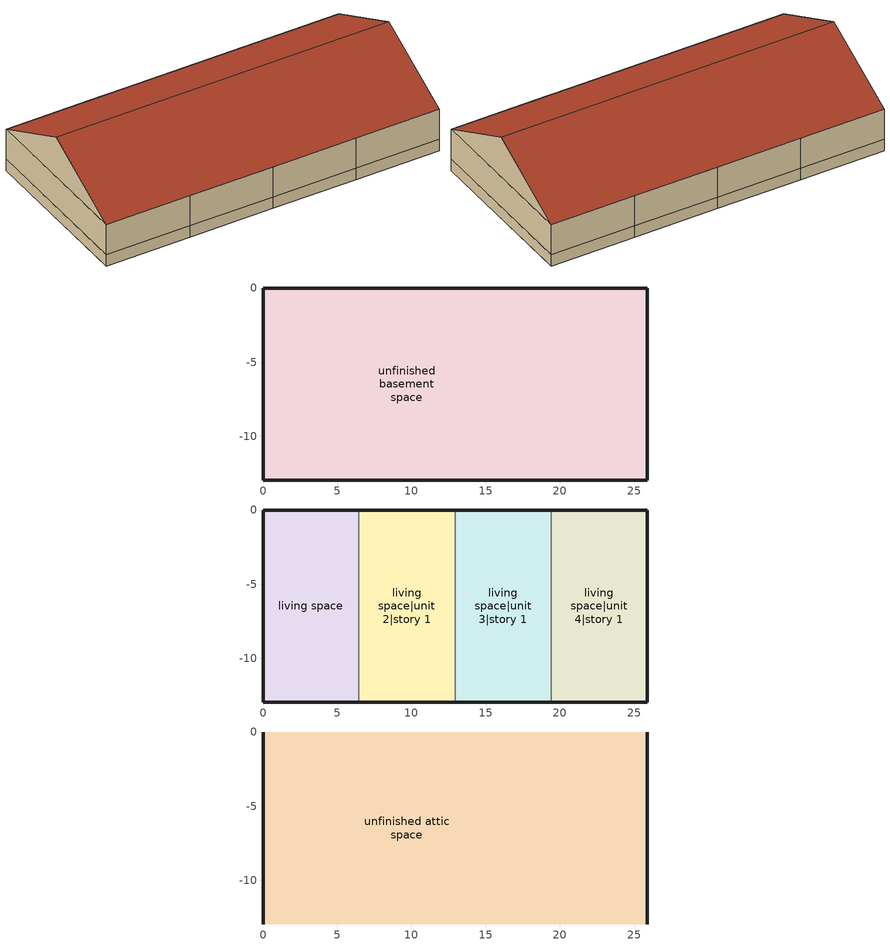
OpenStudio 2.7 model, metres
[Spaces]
unfinished basement space
 floor foundation: 0,-12.93 0,0 6.47,0 6.47,-12.93 z-0.91; 6.47,-12.93 6.47,0 12.93,0 12.93,-12.93 z-0.91; 12.93,-12.93 12.93,0 19.4,0 19.4,-12.93 z-0.91; 19.4,-12.93 19.4,0 25.86,0 25.86,-12.93 z-0.91
 wall foundation: 0,0 0,-12.93 6.47,-12.93 12.93,-12.93 19.4,-12.93 25.86,-12.93 25.86,0 19.4,0 12.93,0 6.47,0 0,0 z-0.91:0
living space
 floor to unfinished basement space: 0,-12.93 0,0 6.47,0 6.47,-12.93 z0
 wall outside: 6.47,0 0,0 0,-12.93 6.47,-12.93 z0:2.44
 wall to living space|unit 2|story 1: 6.47,-12.93 6.47,0 z0:2.44
living space|unit 2|story 1
 floor to unfinished basement space: 6.47,-12.93 6.47,0 12.93,0 12.93,-12.93 z0
 wall outside: 12.93,0 6.47,0 / 6.47,-12.93 12.93,-12.93 z0:2.44
 wall to living space|unit 3|story 1: 12.93,-12.93 12.93,0 z0:2.44
living space|unit 3|story 1
 floor to unfinished basement space: 12.93,-12.93 12.93,0 19.4,0 19.4,-12.93 z0
 wall outside: 19.4,0 12.93,0 / 12.93,-12.93 19.4,-12.93 z0:2.44
 wall to living space|unit 4|story 1: 19.4,-12.93 19.4,0 z0:2.44
living space|unit 4|story 1
 floor to unfinished basement space: 19.4,-12.93 19.4,0 25.86,0 25.86,-12.93 z0
 wall outside: 19.4,-12.93 25.86,-12.93 25.86,0 19.4,0 z0:2.44
unfinished attic space
 floor to living space: 6.47,0 6.47,-12.93 0,-12.93 0,0 z2.44
 floor to living space|unit 2|story 1: 12.93,0 12.93,-12.93 6.47,-12.93 6.47,0 z2.44
 floor to living space|unit 4|story 1: 25.86,0 25.86,-12.93 19.4,-12.93 19.4,0 z2.44
 floor to living space|unit 3|story 1: 19.4,0 19.4,-12.93 12.93,-12.93 12.93,0 z2.44
 wall outside: 0,-6.47,5.67 0,0,2.44 0,-12.93,2.44; 25.86,-6.47,5.67 25.86,-12.93,2.44 25.86,0,2.44
 roof outside: 0,-6.47,5.67 25.86,-6.47,5.67 25.86,0,2.44 0,0,2.44; 25.86,-6.47,5.67 0,-6.47,5.67 0,-12.93,2.44 25.86,-12.93,2.44
[Building]
Building 1: North Axis {deg}=0; Standards Number of Stories=2; Standards Number of Above Ground Stories=1; Standards Building Type=singlefamilyttached; Standards Number of Living Units=4
[Site]
Denver Intl Ap_CO_USA: Latitude {deg}=39.83; Longitude {deg}=-104.65; Time Zone {hr}=-7; Elevation {m}=1650
[ClimateZones]
Climate Zone Institution Name 2=Building America; Climate Zone Document Year 2=0; Climate Zone Value 2=Cold
[Site:WaterMainsTemperature]
Calculation Method=Correlation; Annual Average Outdoor Air Temperature {C}=10.8753; Maximum Difference In Monthly Average Outdoor Air Temperatures {deltaC}=23.1524
[Site:GroundTemperature:Deep]
10.8753, 10.8753, 10.8753, 10.8753, 10.8753, 10.8753, 10.8753, 10.8753, 10.8753, 10.8753, 10.8753, 10.8753
[Material]
residential empd dummy: Roughness=Rough; Thickness {m}=0.001; Conductivity {W/m-K}=0.1; Density {kg/m3}=100; Specific Heat {J/kg-K}=100; Thermal Absorptance=0.9; Solar Absorptance=0.5; Visible Absorptance=0.1
[MaterialProperty:MoisturePenetrationDepth:Settings]
Material=residential empd dummy; Water Vapor Diffusion Resistance Factor=500; Moisture Equation Coefficient a=0.0069; Moisture Equation Coefficient b=0.9066; Moisture Equation Coefficient c=0.0404; Moisture Equation Coefficient d=22.1121; Surface Layer Penetration Depth {m}=0.1; Deep Layer Penetration Depth {m}=0; Coating Layer Thickness {m}=0; Coating Layer Water Vapor Diffusion Resistance Factor=0
[Construction]
residential empd dummy; residential empd dummy 1: residential empd dummy
[ThermalZone] Use Ideal Air Loads=No
living zone; living zone|unit 2; living zone|unit 3; living zone|unit 4; unfinished basement zone; unfinished attic zone
[Sizing:Zone] Zone Cooling Design Supply Air Temperature Input Method=SupplyAirTemperature; Zone Cooling Design Supply Air Temperature {C}=14; Zone Cooling Design Supply Air Temperature Difference {deltaC}=11.11; Zone Heating Design Supply Air Temperature Input Method=SupplyAirTemperature; Zone Heating Design Supply Air Temperature {C}=40; Zone Heating Design Supply Air Temperature Difference {deltaC}=11.11; Zone Cooling Design Supply Air Humidity Ratio {kg-H2O/kg-air}=0.0085; Zone Heating Design Supply Air Humidity Ratio {kg-H2O/kg-air}=0.008; Cooling Design Air Flow Method=DesignDay; Heating Design Air Flow Method=DesignDay; Account for Dedicated Outdoor Air System=No; Dedicated Outdoor Air System Control Strategy=NeutralSupplyAir; Dedicated Outdoor Air Low Setpoint Temperature for Design {C}=autosize; Dedicated Outdoor Air High Setpoint Temperature for Design {C}=autosize
living zone; living zone|unit 2; living zone|unit 3; living zone|unit 4; unfinished basement zone; unfinished attic zone
[Space]
Name | Space Type | Thermal Zone | Building Unit
living space | Space Type 1 | living zone | unit 1
living space|unit 2|story 1 | Space Type 1 | living zone|unit 2 | unit 2
living space|unit 3|story 1 | Space Type 1 | living zone|unit 3 | unit 3
living space|unit 4|story 1 | Space Type 1 | living zone|unit 4 | unit 4
unfinished basement space | Space Type 2 | unfinished basement zone
unfinished attic space | Space Type 3 | unfinished attic zone
[SpaceType]
Name | Standards Space Type
Space Type 1 | living
Space Type 2 | unfinished basement
Space Type 3 | unfinished attic
[InternalMass:Definition] Design Level Calculation Method=SurfaceArea; Surface Area {m2}=334.451
Name | Construction
residential empd dummy unfinished basement space | residential empd dummy
residential empd dummy unfinished attic space | residential empd dummy 1
[InternalMass] Multiplier=1
Name | Internal Mass Definition | Space or SpaceType
residential empd dummy unfinished basement space | residential empd dummy unfinished basement space | unfinished basement space
residential empd dummy unfinished attic space | residential empd dummy unfinished attic space | unfinished attic space
[BuildingUnit] Building Unit Type=Residential
unit 1; unit 2; unit 3; unit 4
